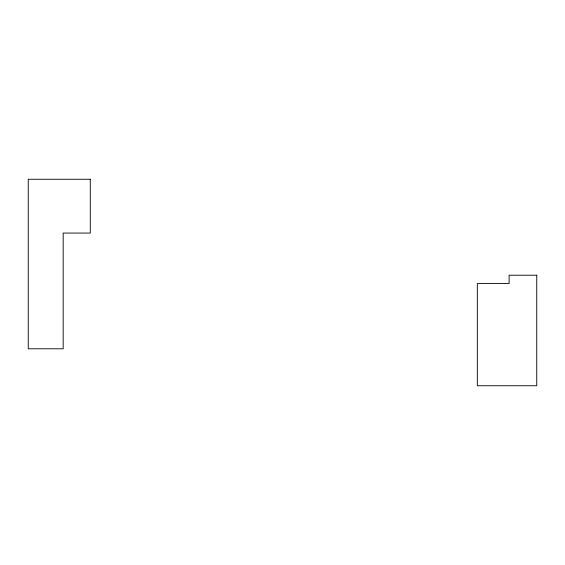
<?xml version="1.0" encoding="UTF-8"?>
<svg xmlns="http://www.w3.org/2000/svg" width="565" height="565" viewBox="0 0 565 565"><rect width="100%" height="100%" fill="white"/><g stroke="black" fill="none" stroke-linecap="round" stroke-linejoin="round"><path stroke-width="0.85" d="M90.287 179.26L28.25 179.26L28.25 348.789L63.181 348.789L63.181 233.063L90.287 233.063L90.287 179.26M536.75 275.219L509.122 275.219L509.122 283.559L477.319 283.559L477.319 385.74L536.75 385.74L536.75 275.219"/></g></svg>
